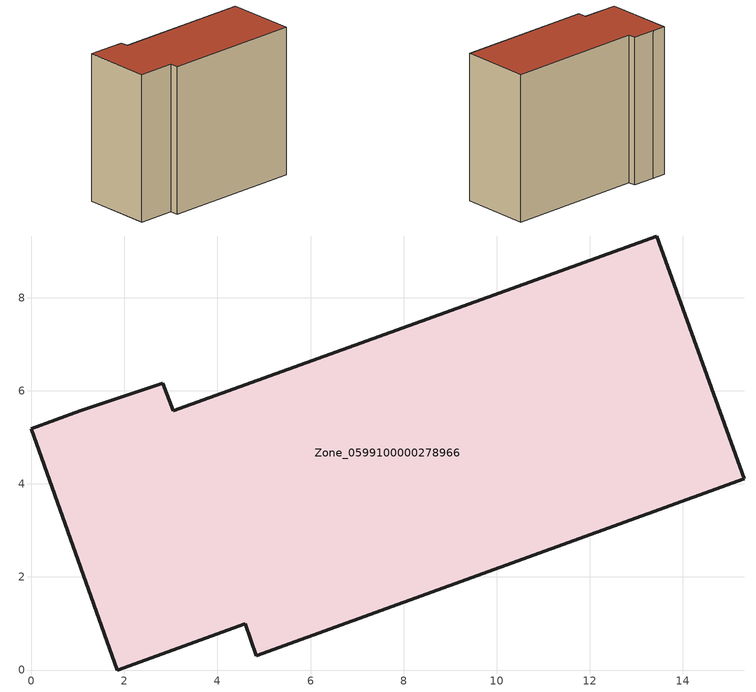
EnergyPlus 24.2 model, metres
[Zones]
Zone_0599100000278966
 floor ground (C_G): 13.45,9.33 15.32,4.11 4.83,0.3 4.6,0.99 1.84,0 0,5.18 1.05,5.57 2.82,6.16 3.05,5.57 z0
 wall outside (C_F): 1.84,0 4.6,0.99 4.83,0.3 15.32,4.11 13.45,9.33 3.05,5.57 2.82,6.16 1.05,5.57 0,5.18 1.84,0 z0:11.9
 roof outside (C_R): 13.45,9.33 3.05,5.57 2.82,6.16 1.05,5.57 0,5.18 1.84,0 4.6,0.99 4.83,0.3 15.32,4.11 z11.9
[BUILDING]
Pand.0599100000278966: North Axis=0; Terrain=City; Loads Convergence Tolerance Value=0.04; Temperature Convergence Tolerance Value=0.4; Solar Distribution=FullExterior; Maximum Number of Warmup Days=25; Minimum Number of Warmup Days=1
[Site:Location]
Rotterdam.The.Hague.AP_ZH_NLD Design_Conditions: Latitude=51.96; Longitude=4.45; Time Zone=1; Elevation=-4.5
[SITE:GROUNDTEMPERATURE:BUILDINGSURFACE]
18, 18, 18, 18, 18, 18, 18, 18, 18, 18, 18, 18
[MATERIAL] Thermal Absorptance=0.9; Solar Absorptance=0.7; Visible Absorptance=0.7
Name | Roughness | Thickness | Conductivity | Density | Specific Heat
G.TI.1946 | MediumSmooth | 0.15 | 1 | 540 | 1210
F.TI.1946 | Rough | 0.3 | 0.857143 | 1920 | 840
R.TI.1946 | MediumRough | 0.2 | 0.1 | 1500 | 1000
[CONSTRUCTION]
C_G: G.TI.1946
C_F: F.TI.1946
C_R: R.TI.1946
[ZONE]
Zone_0599100000278966: Type=1; Multiplier=1; Ceiling Height=Autocalculate; Volume=Autocalculate; Floor Area=autocalculate; Part of Total Floor Area=Yes
[ZONEINFILTRATION:DESIGNFLOWRATE]
Infil_Zone_0599100000278966: Zone or ZoneList or Space or SpaceList=Zone_0599100000278966; Schedule=AlwaysOn; Design Flow Rate Calculation Method=Flow/Area; Flow Rate per Floor Area=0.003; Constant Term Coefficient=1; Temperature Term Coefficient=0; Velocity Term Coefficient=0; Velocity Squared Term Coefficient=0
[HVACTEMPLATE:ZONE:IDEALLOADSAIRSYSTEM]
Zone_0599100000278966: Maximum Heating Supply Air Temperature=50; Minimum Cooling Supply Air Temperature=13; Maximum Heating Supply Air Humidity Ratio=0.0156; Minimum Cooling Supply Air Humidity Ratio=0.0077; Heating Limit=NoLimit; Cooling Limit=NoLimit; Dehumidification Control Type=ConstantSensibleHeatRatio; Cooling Sensible Heat Ratio=0.7; Dehumidification Setpoint=60; Humidification Control Type=None; Humidification Setpoint=30; Outdoor Air Method=None; Outdoor Air Flow Rate per Person=0.00944; Outdoor Air Flow Rate per Zone Floor Area=0; Outdoor Air Flow Rate per Zone=0; Demand Controlled Ventilation Type=None; Outdoor Air Economizer Type=NoEconomizer; Heat Recovery Type=None; Sensible Heat Recovery Effectiveness=0.7; Latent Heat Recovery Effectiveness=0.65
[ZONECONTROL:THERMOSTAT]
ThermostatControl_Zone_0599100000278966: Zone or ZoneList=Zone_0599100000278966; Control Type Schedule=DualSetpointControlType; Control 1=Thermostat_Zone_0599100000278966; Temperature Difference Between Cutout And Setpoint=0
[THERMOSTATSETPOINT:DUALSETPOINT]
Thermostat_Zone_0599100000278966: Heating Setpoint Temperature Schedule=HeatingSetpoint_Zone_0599100000278966; Cooling Setpoint Temperature Schedule=CoolingSetpoint_Zone_0599100000278966
[SCHEDULE:COMPACT]
HeatingSetpoint_Zone_0599100000278966: Through: 12/31, For: AllDays, Until: 24:00, 21
CoolingSetpoint_Zone_0599100000278966: Through: 12/31, For: AllDays, Until: 24:00, 24
DualSetpointControlType: Through: 12/31, For: AllDays, Until: 24:00, 4
AlwaysOn: Through: 12/31, For: AllDays, Until: 24:00, 1
